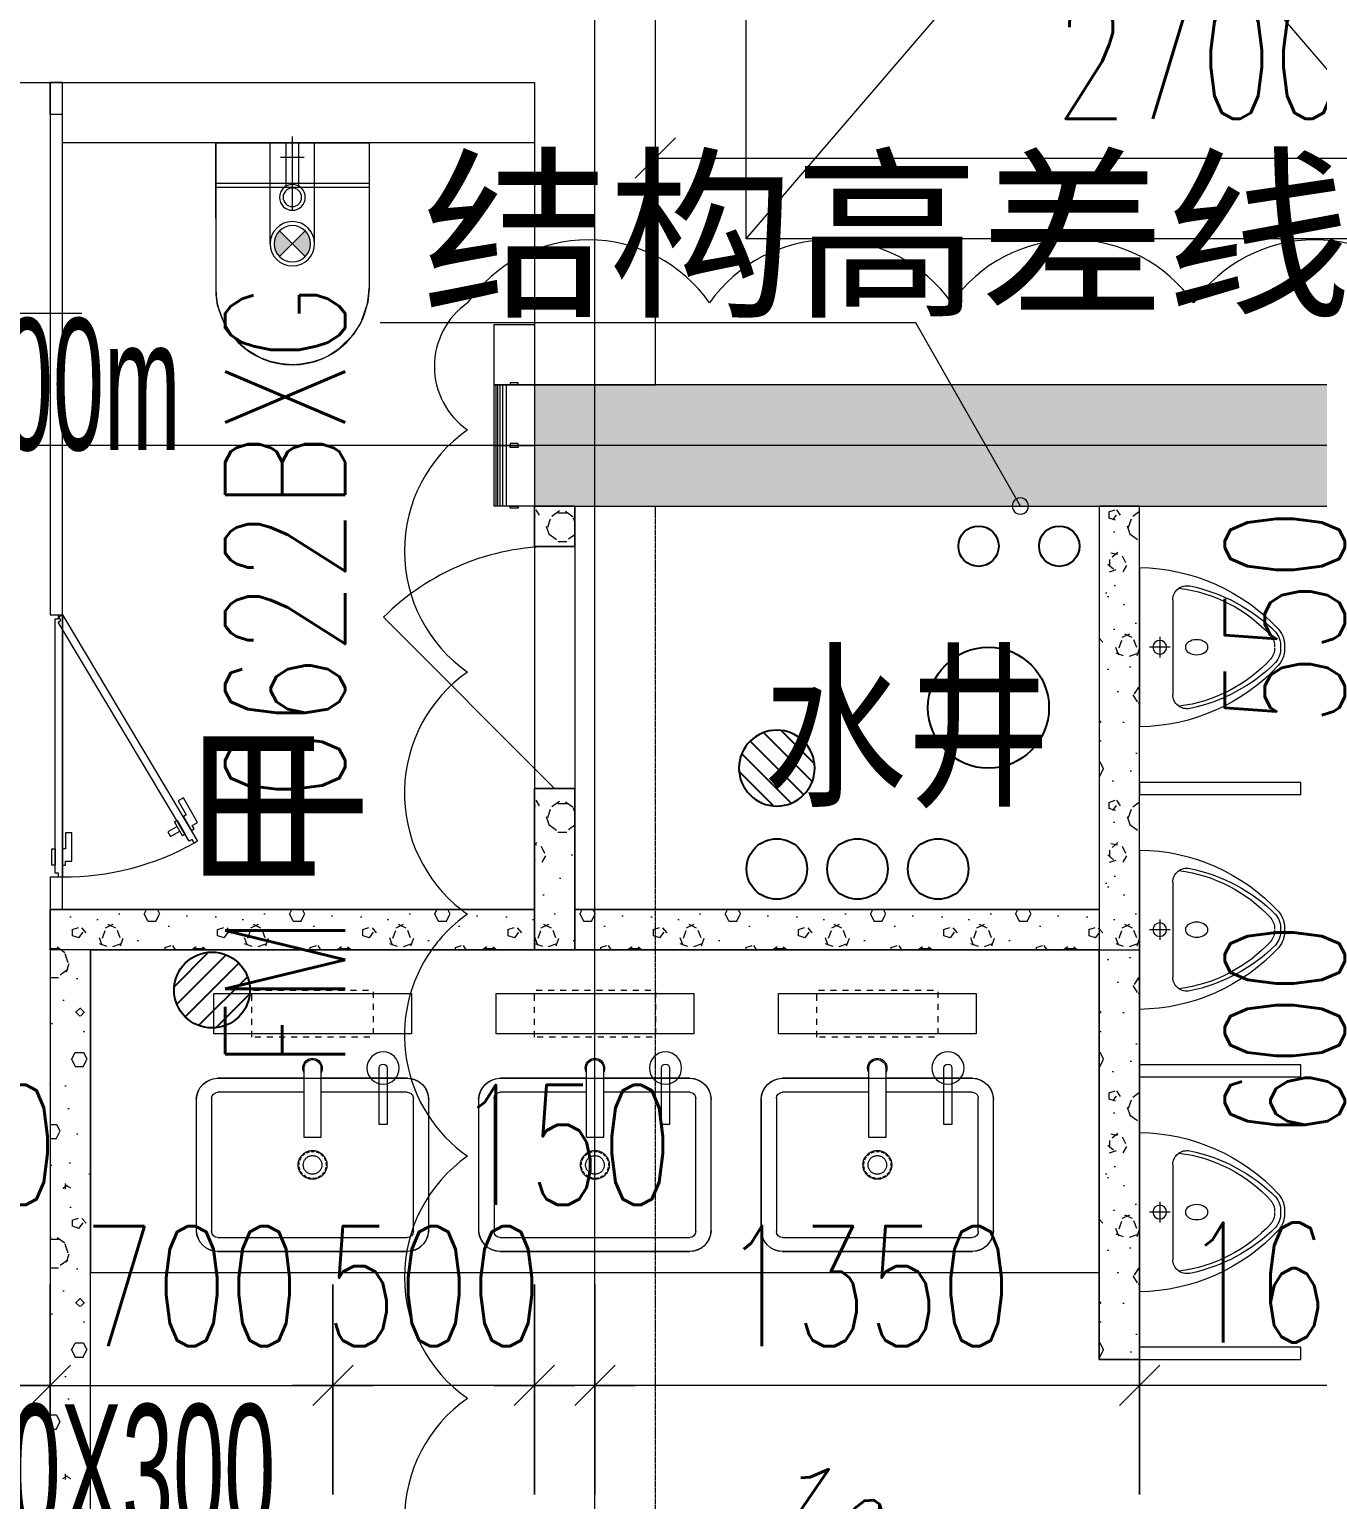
# Model space of a CAD drawing. Header units: millimetres. Extents: x 8533 to 398112, y -117646 to 105276.
# Drawn here: x 175445 to 178638, y 55793 to 59436 of the extents above; entities that cross this region are included whole.
import ezdxf

# ---------------------------------------------------------------- set-up
doc = ezdxf.new("R2010")
doc.units = ezdxf.units.MM
for name, pattern in [('IMPORT-A-D0TE-BF$0$DOTE', [0]), ('IMPORT-A-PMDT-10F$0$DASH _2_', [3.5, 2.5, -1]), ('IMPORT-A-wall-10F$0$WB_HIDDEN _2_', [30, 15, -15])]:
    doc.linetypes.add(name, pattern=pattern)
for name, color, linetype, lineweight in [('A-D0TE-BF$0$A-Axis-GRID', 1, 'IMPORT-A-D0TE-BF$0$DOTE', 13), ('A-PMDT-10F$0$0-预制内隔墙-CABR', 6, 'Continuous', 13), ('A-PMDT-10F$0$0-预制内隔墙_不计入_-CABR', 6, 'Continuous', 13), ('A-PMDT-10F$0$20250529', 6, 'Continuous', 13), ('A-PMDT-10F$0$A-Dims-IDEN', 13, 'Continuous', 13), ('A-PMDT-10F$0$结构高差线', 201, 'Continuous', 13), ('A-wall-10F$0$A Fixture Sanitary', 2, 'Continuous', 13), ('A-wall-10F$0$A-Dims', 140, 'Continuous', 13), ('A-wall-10F$0$A-int-BATH', 152, 'Continuous', 13), ('A-wall-10F$0$A-wall-ARCH', 7, 'Continuous', 13), ('A-wall-10F$0$A-wall-COL', 30, 'Continuous', 13), ('A-wall-10F$0$DIM_SYMB', 3, 'Continuous', 13), ('A-wall-10F$0$DOOR_FIRE', 4, 'Continuous', 13), ('A-wall-10F$0$DOOR_FIRE_TEXT', 7, 'Continuous', 13), ('A-wall-10F$0$EVTR', 2, 'Continuous', 13), ('A-wall-10F$0$PUB_TEXT', 7, 'Continuous', 13), ('H-TJ-10F$0$H-TZ-JZLDBZ', 4, 'Continuous', 13), ('P-XHS-10F$0$PTA-JS给水立管3区', 90, 'Continuous', 25), ('P-XHS-10F$0$PTA-PS压力废水立管', 33, 'Continuous', 25), ('P-XHS-10F$0$PTA-PS排水地漏', 10, 'Continuous', 25), ('P-XHS-10F$0$PTA-PS通气立管', 10, 'Continuous', 25), ('P-XHS-10F$0$PTA-PS重力废水立管', 21, 'Continuous', 25), ('P-XHS-10F$0$PTA-PS重力污水立管', 50, 'Continuous', 25), ('P-XHS-10F$0$VPIPE-中水中', 122, 'Continuous', 25), ('wall-10_12F$0$S-hatch', 253, 'Continuous', 13), ('wall-10_12F$0$S-wall', 31, 'Continuous', 13), ('塔楼-ARC-10F-20250714_dwg', 8, 'Continuous', 13)]:
    doc.layers.add(name, color=color, linetype=linetype, lineweight=lineweight)
doc.styles.add('Arial_2', font='arial.ttf', dxfattribs={"width": 0.5, "height": 326.200771})
doc.styles.add('Arial_5', font='arial.ttf', dxfattribs={"width": 0.8, "height": 326.200771})
doc.styles.add('Simplex', font='simplex_.ttf', dxfattribs={"width": 0.705882, "height": 297.5})
doc.styles.add('Simplex_3', font='simplex_.ttf', dxfattribs={"height": 337.588652})
pattern_1 = [(0, (251848, -422490.47), (180, 360), [0, -360]), (0, (251637.4, -422539.07), (180, 360), [0, -360]), (0, (251754.4, -422542.67), (180, 360), [0, -360]), (0, (251882.2, -422436.47), (180, 360), [0, -360]), (0, (251732.8, -422560.67), (180, 360), [0, -360]), (0, (251918.2, -422209.67), (180, 360), [0, -360]), (0, (251808.4, -422238.47), (180, 360), [0, -360]), (0, (251866, -422283.47), (180, 360), [0, -360]), (0, (251572.6, -422290.67), (180, 360), [0, -360]), (0, (251749, -422306.87), (180, 360), [0, -360]), (0, (251680.6, -422398.67), (180, 360), [0, -360]), (0, (251684.2, -422533.67), (180, 360), [0, -360]), (0, (251819.2, -422548.07), (180, 360), [0, -360]), (0, (251918.2, -422389.67), (180, 360), [0, -360]), (0, (251581.6, -422445.47), (180, 360), [0, -360]), (0, (251612.2, -422384.27), (180, 360), [0, -360]), (0, (251752.6, -422409.47), (180, 360), [0, -360]), (0, (251702.2, -422461.67), (180, 360), [0, -360]), (0, (251673.4, -422342.87), (180, 360), [0, -360]), (0, (251718.4, -422207.87), (180, 360), [0, -360]), (0, (251596, -422521.07), (180, 360), [0, -360]), (0, (251794, -422281.67), (180, 360), [0, -360]), (0, (251626.6, -422276.27), (180, 360), [0, -360]), (0, (251597.8, -422229.47), (180, 360), [0, -360]), (130.601, (251896.1, -422322.386), (-899.99401095, 1080.0045183), [15.805, -6622.267]), (18.435, (251870.386, -422315.53), (899.999712, 360.0008173), [16.263, -2260.577]), (90, (251870.39, -422330.96), (180, 360), [15.429, -704.571]), (161.565, (251885.814, -422336.1), (-899.999712, 360.0008173), [16.263, -2260.577]), (53.13, (251885.814, -422336.1), (180.000643, 359.9996784), [17.143, -1782.857]), (135, (251899.53, -422519.53), (-180.000395, 360.000083), [14.546, -1003.688]), (45, (251878.96, -422519.53), (180.000395, 360.000083), [14.546, -1003.688]), (135, (251889.24, -422529.81), (-180.000395, 360.000083), [14.546, -1003.688]), (45, (251889.24, -422529.81), (180.000395, 360.000083), [14.546, -1003.688]), (116.565, (251726.4, -422277.8), (0.00064, 720.00047), [19.166, -383.326]), (180, (251717.8, -422260.67), (-180, 360), [20.571, -339.429]), (63.435, (251688.67, -422277.8), (-0.00064, 720.00047), [19.166, -383.326]), (116.565, (251697.24, -422294.96), (0.00064, 720.00047), [19.166, -383.326]), (0, (251697.24, -422294.96), (180, 360), [20.571, -339.429]), (63.435, (251717.8, -422294.96), (-0.00064, 720.00047), [19.166, -383.326]), (107.103, (251861.814, -422399.529), (-540.00850919, 1799.9978929), [23.317, -9769.742]), (143.973, (251854.957, -422377.243), (-3420.0161914, 2519.9778829), [23.317, -4873.212]), (180, (251836.1, -422363.53), (-180, 360), [22.286, -337.714]), (36.027, (251794.957, -422377.243), (3420.0161914, 2519.9778829), [23.317, -4873.212]), (71.565, (251788.1, -422397.814), (540.0016279, 1799.9995846), [21.684, -2255.156]), (107.103, (251794.957, -422420.1), (-540.00850919, 1799.9978929), [23.317, -9769.742]), (143.973, (251813.814, -422433.814), (-3420.0161914, 2519.9778829), [23.317, -4873.212]), (0, (251813.8, -422433.8), (180, 360), [22.286, -337.714]), (36.027, (251836.1, -422433.814), (3420.0161914, 2519.9778829), [23.317, -4873.212]), (71.565, (251854.957, -422420.1), (540.0016279, 1799.9995846), [21.684, -2255.156]), (150.255, (251865.243, -422231.53), (-539.9992313, 360.0005247), [13.821, -2888.592]), (90, (251853.24, -422238.39), (180, 360), [13.714, -706.286]), (29.745, (251853.243, -422238.386), (539.9987352, 360.001393), [13.821, -2888.592]), (116.565, (251781.24, -422486.96), (0.00064, 720.00047), [19.166, -383.326]), (168.69, (251772.67, -422469.814), (-1620.000044, 360.0021005), [17.482, -3653.811]), (41.186, (251741.814, -422478.386), (4499.9945308, 3960.00564996), [18.223, -7635.481]), (90, (251741.81, -422495.53), (180, 360), [17.143, -702.857]), (138.814, (251755.528, -422507.529), (-4499.9945308, 3960.00564996), [18.223, -7635.481]), (16.699, (251755.528, -422507.529), (5940.00732194, 1799.97470682), [17.898, -7499.123]), (60.945, (251772.671, -422502.386), (180.0024462, 359.99838221), [17.65, -7395.204]), (109.983, (251630.386, -422336.1), (-899.99566353, 2520.00135072), [20.065, -8407.318]), (155.556, (251623.528, -422317.243), (-2339.99934806, 1080.00204116), [20.714, -8679.079]), (24.444, (251585.814, -422317.243), (2339.99934806, 1080.00204116), [20.714, -8679.079]), (70.017, (251578.957, -422336.1), (899.99566353, 2520.00135072), [20.065, -8407.318]), (109.983, (251585.814, -422354.957), (-899.99566353, 2520.00135072), [20.065, -8407.318]), (160.017, (251604.67, -422361.814), (-900.0010179, 359.9985858), [20.065, -4193.626]), (19.983, (251604.67, -422361.814), (900.0010179, 359.9985858), [20.065, -4193.627]), (70.017, (251623.528, -422354.957), (899.99566353, 2520.00135072), [20.065, -8407.318]), (122.005, (251764.1, -422368.672), (-179.9974222, 360.0010759), [16.173, -3380.06]), (18.435, (251740.1, -422360.1), (899.999712, 360.0008173), [16.263, -2260.577]), (90, (251740.1, -422375.53), (180, 360), [15.429, -704.571]), (161.565, (251755.53, -422380.67), (-899.999712, 360.0008173), [16.263, -2260.577]), (54.462, (251755.528, -422380.672), (1260.0095602, 1799.99285837), [14.747, -6178.927]), (116.565, (251659.53, -422456.1), (0.00064, 720.00047), [19.166, -383.326]), (180, (251650.96, -422438.96), (-180, 360), [18.857, -341.143]), (59.036, (251621.814, -422456.1), (180.00147126, 359.9996326), [19.992, -4178.293]), (120.964, (251632.1, -422473.243), (-180.00147126, 359.9996326), [19.992, -4178.293]), (0, (251632.1, -422473.24), (180, 360), [18.857, -341.143]), (63.435, (251650.96, -422473.24), (-0.00064, 720.00047), [19.166, -383.326])]

# ---------------------------------------------------------------- blocks, each defined once
blk = doc.blocks.new('塔楼-ARC-10F-20250714_dwg_A-D0TE-BF-2024562-10F_ARC_46_000_')
at = {"layer": 'A-D0TE-BF$0$A-Axis-GRID', "linetype": 'Continuous'}
for p, q in [((20550, -5600), (20550, 200)), ((20550, -5900), (20550, -5600)), ((20400, -5750), (16600, -5750)), ((23550, -5750), (20400, -5750)), ((20550, -6900), (20550, -5900)), ((20550, -7000), (20550, -6900)), ((20550, -9300), (20550, -7000))]:
    blk.add_line(p, q, dxfattribs=at)
blk = doc.blocks.new('塔楼-ARC-10F-20250714_dwg_H-TJ-10F-2024599-10F_ARC_46_000_')
at = {"layer": 'H-TJ-10F$0$H-TZ-JZLDBZ'}
blk.add_line((17816.3, -5421.8), (19277.9, -5421.8), dxfattribs=at)
at = {"layer": 'H-TJ-10F$0$H-TZ-JZLDBZ', "attachment_point": 1, "line_spacing_factor": 0.941778, "style": 'Arial_2'}
for s, insert, char_height, width in [('洞底：H+3.200m', (17798, -5435), 326.201, 2145.003), ('洞：500X300', (18400.6, -8126.4), 326.2, 1685.36)]:
    blk.add_mtext(s, dxfattribs=dict(at, insert=insert, char_height=char_height, width=width))
blk = doc.blocks.new('塔楼-ARC-10F-20250714_dwg_H-TJ-10F-V80-10F_ARC_46_000_')
at = {"layer": 'H-TJ-10F$0$H-TZ-JZLDBZ'}
blk.add_line((17816.3, -5421.8), (19277.9, -5421.8), dxfattribs=at)
at = {"layer": 'H-TJ-10F$0$H-TZ-JZLDBZ', "attachment_point": 1, "line_spacing_factor": 0.941778, "style": 'Arial_2'}
for s, insert, char_height, width in [('洞底：H+3.200m', (17798, -5435), 326.201, 2145.003), ('洞：500X300', (18400.6, -8126.4), 326.2, 1685.36)]:
    blk.add_mtext(s, dxfattribs=dict(at, insert=insert, char_height=char_height, width=width))
blk = doc.blocks.new('塔楼-ARC-10F-20250714_dwg_wall-10_12F-2024600-10F_ARC_46_000_')
at = {"layer": 'wall-10_12F$0$S-hatch'}
blk.add_hatch(color=256, dxfattribs=at).paths.add_polyline_path([(23400, -5900), (23700, -5900), (23700, 200), (23400, 200), (23400, -5600), (20400, -5600), (20400, -5900), (23384.5, -5900)], flags=0)
at = {"layer": 'wall-10_12F$0$S-wall'}
for p, q in [((20400, -5900), (20500, -5900)), ((20500, -5900), (21800, -5900)), ((21800, -5900), (21900, -5900)), ((21900, -5900), (23400, -5900))]:
    blk.add_line(p, q, dxfattribs=at)
at = {"layer": 'wall-10_12F$0$S-wall', "flags": 128}
blk.add_lwpolyline([(23400, -5600), (20400, -5600), (20400, -5900)], dxfattribs=at)
blk = doc.blocks.new('塔楼-ARC-10F-20250714_dwg_P-XHS-10F$0$$TwtSys$00000141-2024618-10F_ARC_46_000_')
at = {"layer": 'P-XHS-10F$0$PTA-PS排水地漏', "flags": 128}
for points in [[(-10.1, 91.8), (-94.2, 7.7)], [(35.1, 87.2), (-87.2, -35.1)], [(66.5, 66.5), (-66.5, -66.5)], [(87.6, 32.9), (-32.4, -87.1)], [(92.3, -11.4), (11.4, -92.3)]]:
    blk.add_lwpolyline(points, close=True, dxfattribs=at)
at = {"layer": 'P-XHS-10F$0$PTA-PS排水地漏'}
blk.add_circle((0, 0), 94, dxfattribs=at)
blk.add_circle((0, 0), 94, dxfattribs=at)
blk = doc.blocks.new('塔楼-ARC-10F-20250714_dwg_P-XHS-10F$0$$TwtSys$00000141-2024619-10F_ARC_46_000_')
at = {"layer": 'P-XHS-10F$0$PTA-PS排水地漏', "flags": 128}
for points in [[(-10.1, 91.8), (-94.2, 7.7)], [(35.1, 87.2), (-87.2, -35.1)], [(66.5, 66.5), (-66.5, -66.5)], [(87.6, 32.9), (-32.4, -87.1)], [(92.3, -11.4), (11.4, -92.3)]]:
    blk.add_lwpolyline(points, close=True, dxfattribs=at)
at = {"layer": 'P-XHS-10F$0$PTA-PS排水地漏'}
blk.add_circle((0, 0), 94, dxfattribs=at)
blk.add_circle((0, 0), 94, dxfattribs=at)
blk = doc.blocks.new('塔楼-ARC-10F-20250714_dwg_P-XHS-10F-2024623-10F_ARC_46_000_')
at = {"layer": 'P-XHS-10F$0$PTA-JS给水立管3区'}
blk.add_circle((21700.9, -5999.6), 50, dxfattribs=at)
at = {"layer": 'P-XHS-10F$0$PTA-PS压力废水立管'}
blk.add_circle((21525.5, -6400), 150, dxfattribs=at)
at = {"layer": 'P-XHS-10F$0$PTA-PS通气立管'}
blk.add_circle((21200.9, -6799.6), 75, dxfattribs=at)
at = {"layer": 'P-XHS-10F$0$PTA-PS重力废水立管'}
blk.add_circle((21000.9, -6799.6), 75, dxfattribs=at)
at = {"layer": 'P-XHS-10F$0$PTA-PS重力污水立管'}
blk.add_circle((21400.9, -6799.6), 75, dxfattribs=at)
at = {"layer": 'P-XHS-10F$0$VPIPE-中水中'}
blk.add_circle((21500.9, -5999.6), 50, dxfattribs=at)
at = {"extrusion": (0, 0, -1), "zscale": -1, "rotation": 180}
blk.add_blockref('塔楼-ARC-10F-20250714_dwg_P-XHS-10F$0$$TwtSys$00000141-2024619-10F_ARC_46_000_', (-21000.9, -6549.6), dxfattribs=at)
blk.add_blockref('塔楼-ARC-10F-20250714_dwg_P-XHS-10F$0$$TwtSys$00000141-2024618-10F_ARC_46_000_', (19600.9, -7099.6))
blk = doc.blocks.new('塔楼-ARC-10F-20250714_dwg_A-wall-10F$0$A$C17825FF6-2024775-10F_ARC_46_000_')
at = {"layer": 'A-wall-10F$0$A-int-BATH'}
for p, q in [((197.5, 75.5), (197.5, 24.5)), ((223, 50), (172, 50)), ((395, 0), (0, 0))]:
    blk.add_line(p, q, dxfattribs=at)
at = {"layer": 'A-wall-10F$0$A-int-BATH', "flags": 128}
blk.add_lwpolyline([(315, 82.4), (197.5, 82.4), (80, 82.4)], dxfattribs=at)
at = {"layer": 'A-wall-10F$0$A-int-BATH'}
blk.add_circle((197.5, 50), 17, dxfattribs=at)
for centre, radius, start, end in [((479, -6.2), 479, 132.7837, 179.2616), ((461.3, 38.9), 424.4, 135.1639, 168.3672), ((194.4, 294), 65.6, 87.3143, 128.4639), ((194.4, 294), 55.6, 87.3143, 128.4639), ((194.4, 294), 40.6, 87.3143, 128.4639), ((200.6, 294), 65.6, 51.5361, 92.6857), ((200.6, 294), 55.6, 51.5361, 92.6857), ((200.6, 294), 40.6, 51.5361, 92.6857), ((-66.3, 38.9), 424.4, 11.6328, 44.8361), ((-84, -6.2), 479, 0.738, 47.2163), ((418.9, 52.1), 370.5, 132.3707, 172.9587), ((-23.9, 52.1), 370.5, 7.0413, 47.6293), ((80, 117.4), 35, 168.3672, 270), ((315, 117.4), 35, 270, 11.6328)]:
    blk.add_arc(centre, radius, start, end, dxfattribs=at)
blk.add_ellipse((197.5, 141.5), major_axis=(0, 28), ratio=0.66455, dxfattribs=at)
blk = doc.blocks.new('塔楼-ARC-10F-20250714_dwg_A-wall-10F$0$A$C17825FF6-V90-10F_ARC_46_000_')
at = {"layer": 'A-wall-10F$0$A-int-BATH'}
for p, q in [((197.5, 75.5), (197.5, 24.5)), ((223, 50), (172, 50)), ((147.5, 0), (0, 0)), ((395, 0), (147.5, 0))]:
    blk.add_line(p, q, dxfattribs=at)
at = {"layer": 'A-wall-10F$0$A-int-BATH', "flags": 128}
blk.add_lwpolyline([(315, 82.4), (197.5, 82.4), (80, 82.4)], dxfattribs=at)
at = {"layer": 'A-wall-10F$0$A-int-BATH'}
blk.add_circle((197.5, 50), 17, dxfattribs=at)
for centre, radius, start, end in [((479, -6.2), 479, 132.7837, 179.2616), ((461.3, 38.9), 424.4, 135.1639, 168.3672), ((194.4, 294), 65.6, 87.3143, 128.4639), ((194.4, 294), 55.6, 87.3143, 128.4639), ((194.4, 294), 40.6, 87.3143, 128.4639), ((200.6, 294), 65.6, 51.5361, 92.6857), ((200.6, 294), 55.6, 51.5361, 92.6857), ((200.6, 294), 40.6, 51.5361, 92.6857), ((-66.3, 38.9), 424.4, 11.6328, 44.8361), ((-84, -6.2), 479, 0.738, 47.2163), ((418.9, 52.1), 370.5, 132.3707, 172.9587), ((-23.9, 52.1), 370.5, 7.0413, 47.6293), ((80, 117.4), 35, 168.3672, 270), ((315, 117.4), 35, 270, 11.6328)]:
    blk.add_arc(centre, radius, start, end, dxfattribs=at)
blk.add_ellipse((197.5, 141.5), major_axis=(0, 28), ratio=0.66455, dxfattribs=at)
blk = doc.blocks.new('塔楼-ARC-10F-20250714_dwg_A-wall-10F$0$soap-2024766-10F_ARC_46_000_')
at = {"layer": 'A-wall-10F$0$A Fixture Sanitary', "color": 8, "flags": 128}
blk.add_lwpolyline([(-9.4, 3.4), (-57.3, -128.1), (-38.5, -135), (9.4, -3.4)], dxfattribs=at)
at = {"layer": 'A-wall-10F$0$A Fixture Sanitary', "color": 8}
blk.add_circle((0, 0), 40, dxfattribs=at)
blk.add_arc((0, 0), 10, 340, 160, dxfattribs=at)
blk = doc.blocks.new('塔楼-ARC-10F-20250714_dwg_A-wall-10F$0$A$C35C042D5-2024767-10F_ARC_46_000_')
at = {"layer": 'A-wall-10F$0$A-int-BATH', "color": 8, "linetype": 'IMPORT-A-wall-10F$0$WB_HIDDEN _2_', "flags": 128}
blk.add_lwpolyline([(95, 116), (95, 0), (395, 0), (395, 116)], close=True, dxfattribs=at)
at = {"layer": 'A-wall-10F$0$A-int-BATH', "flags": 128}
blk.add_lwpolyline([(490, 108), (0, 108), (0, 8), (490, 8)], close=True, dxfattribs=at)
blk = doc.blocks.new('塔楼-ARC-10F-20250714_dwg_A-wall-10F$0$洗手台2-2024776-10F_ARC_46_000_')
at = {"layer": 'A-wall-10F$0$A-int-BATH'}
for p, q in [((33148.5, 54559.3), (33148.5, 54889.3)), ((33163.5, 54904.3), (33633.5, 54904.3)), ((33648.5, 54889.3), (33648.5, 54559.3)), ((33367.2, 54741.1), (33366.9, 54741.1)), ((33429.9, 54741.1), (33429.6, 54741.1)), ((33377.5, 54544.3), (33163.5, 54544.3)), ((33633.5, 54544.3), (33419.5, 54544.3))]:
    blk.add_line(p, q, dxfattribs=at)
at = {"layer": 'A-wall-10F$0$A-int-BATH', "flags": 128}
for points in [[(33634.2, 54939.3), (33162.9, 54939.3), (33634.2, 54939.3), (33633.9, 54939.3)], [(33110.6, 54886.9), (33110.6, 54561.8), (33110.3, 54561.8), (33110.3, 54886.9)], [(33685.6, 54893.6), (33685.8, 54892.2), (33686.4, 54887.7), (33686.5, 54885.7), (33686.5, 54561.8), (33686.3, 54560), (33686.1, 54558.4)], [(33686.5, 54886.9), (33686.5, 54561.8), (33686.2, 54561.8)], [(33367.3, 54736.4), (33366.9, 54735.1), (33366.2, 54733), (33365.6, 54730.9), (33365.4, 54728.6), (33365.4, 54728.4)], [(33373.8, 54746.8), (33373.4, 54746.4), (33372, 54744.7), (33370.7, 54742.9), (33369.6, 54741.1), (33369, 54740.2)], [(33383.7, 54754.3), (33381.9, 54753.3), (33380, 54752.2), (33378.2, 54750.9), (33376.8, 54749.8)], [(33395.5, 54757.7), (33394.3, 54757.6), (33392, 54757.1), (33389.9, 54756.7), (33387.8, 54756), (33387.5, 54755.9)], [(33407.8, 54756.6), (33407.2, 54756.7), (33405.1, 54757.1), (33403, 54757.6), (33400.7, 54757.8), (33399.6, 54757.8)], [(33418.8, 54751.1), (33417.2, 54752.2), (33415.3, 54753.3), (33413.4, 54754.5), (33411.6, 54755.2)], [(33427.1, 54741.9), (33426.4, 54742.9), (33425.1, 54744.7), (33423.7, 54746.4), (33422.3, 54748), (33421.9, 54748.4)], [(33431.5, 54730.5), (33431.5, 54730.9), (33430.9, 54733), (33430.3, 54735.1), (33429.5, 54737.1), (33428.9, 54738.4)], [(33365.1, 54724.3), (33365.1, 54722.2), (33365.4, 54719.9), (33365.6, 54717.8), (33366.1, 54716.1)], [(33367.3, 54712.1), (33367.6, 54711.4), (33368.5, 54709.5), (33369.6, 54707.5), (33370.7, 54705.6), (33371.3, 54704.9)], [(33373.8, 54701.7), (33374.9, 54700.6), (33376.5, 54699), (33378.2, 54697.6), (33380, 54696.3)], [(33383.7, 54694.2), (33385.8, 54693.2), (33387.8, 54692.5), (33389.9, 54691.8), (33391.4, 54691.5)], [(33407.8, 54692), (33409.3, 54692.5), (33411.5, 54693.2), (33413.4, 54694.2), (33415.3, 54695.2)], [(33418.8, 54697.5), (33418.9, 54697.6), (33420.6, 54699), (33422.3, 54700.6), (33423.7, 54702.1), (33424.7, 54703.2)], [(33427.1, 54706.6), (33427.5, 54707.5), (33428.7, 54709.5), (33429.5, 54711.4), (33430.3, 54713.5), (33430.5, 54714.1)], [(33431.5, 54718.1), (33431.8, 54719.9), (33432, 54722.2), (33432, 54724.3), (33432, 54726.4)], [(33419.5, 54484.3), (33419.5, 54656.3), (33377.5, 54656.3), (33377.5, 54484.3)], [(33395.5, 54690.8), (33396.4, 54690.8), (33398.6, 54690.7), (33400.7, 54690.8), (33403, 54691), (33403.7, 54691.1)], [(33377.5, 54509.3), (33162.9, 54509.3), (33634.2, 54509.3)], [(33633.9, 54509.3), (33634.2, 54509.3), (33419.5, 54509.3)]]:
    blk.add_lwpolyline(points, dxfattribs=at)
for points in [[(33363, 54724.3), (33363.1, 54722), (33363.2, 54719.8), (33363.7, 54717.6), (33364.1, 54715.4), (33364.7, 54713.3), (33365.5, 54711.1), (33366.3, 54709), (33367.3, 54707.1), (33368.5, 54705.2), (33369.7, 54703.4), (33371.1, 54701.6), (33372.6, 54699.9), (33374.2, 54698.3), (33375.9, 54696.8), (33377.6, 54695.5), (33379.5, 54694.2), (33381.4, 54693.1), (33383.4, 54692), (33385.5, 54691.1), (33387.6, 54690.4), (33389.7, 54689.7), (33391.9, 54689.3), (33394.1, 54688.9), (33396.4, 54688.7), (33398.6, 54688.6), (33400.7, 54688.7), (33403, 54688.9), (33405.3, 54689.3), (33407.4, 54689.7), (33409.6, 54690.4), (33411.7, 54691.1), (33413.7, 54692), (33415.7, 54693.1), (33417.7, 54694.2), (33419.5, 54695.5), (33421.3, 54696.8), (33422.9, 54698.3), (33424.6, 54699.9), (33426, 54701.6), (33427.4, 54703.4), (33428.7, 54705.2), (33429.8, 54707.1), (33430.8, 54709), (33431.6, 54711.1), (33432.5, 54713.3), (33433, 54715.4), (33433.6, 54717.6), (33433.9, 54719.8), (33434.2, 54722), (33434.2, 54724.3), (33434.2, 54726.5), (33433.9, 54728.8), (33433.6, 54730.9), (33433, 54733.2), (33432.5, 54735.3), (33431.6, 54737.4), (33430.8, 54739.5), (33429.8, 54741.5), (33428.7, 54743.5), (33427.4, 54745.3), (33426, 54747), (33424.6, 54748.7), (33422.9, 54750.2), (33421.3, 54751.8), (33419.5, 54753.2), (33417.7, 54754.5), (33415.7, 54755.6), (33413.7, 54756.6), (33411.7, 54757.4), (33409.6, 54758.3), (33407.4, 54758.8), (33405.3, 54759.3), (33403, 54759.7), (33400.7, 54759.8), (33398.6, 54760), (33396.4, 54759.8), (33394.1, 54759.7), (33391.9, 54759.3), (33389.7, 54758.8), (33387.6, 54758.3), (33385.5, 54757.4), (33383.4, 54756.6), (33381.4, 54755.6), (33379.5, 54754.5), (33377.6, 54753.2), (33375.9, 54751.8), (33374.2, 54750.2), (33372.6, 54748.7), (33371.1, 54747), (33369.7, 54745.3), (33368.5, 54743.5), (33367.3, 54741.5), (33366.3, 54739.5), (33365.5, 54737.4), (33364.7, 54735.3), (33364.1, 54733.2), (33363.7, 54730.9), (33363.2, 54728.8), (33363.1, 54726.5)], [(33375.5, 54724.3), (33375.6, 54722.4), (33375.8, 54720.7), (33376.2, 54718.9), (33376.6, 54717.2), (33377.3, 54715.5), (33378, 54713.8), (33378.9, 54712.3), (33379.9, 54710.7), (33381, 54709.3), (33382.3, 54707.9), (33383.5, 54706.8), (33385.1, 54705.6), (33386.5, 54704.7), (33388.1, 54703.7), (33389.7, 54703), (33391.4, 54702.4), (33393.1, 54701.8), (33395, 54701.6), (33396.8, 54701.3), (33398.6, 54701.3), (33400.3, 54701.3), (33402.2, 54701.6), (33404, 54701.8), (33405.7, 54702.4), (33407.4, 54703), (33409.1, 54703.7), (33410.6, 54704.7), (33412.2, 54705.6), (33413.6, 54706.8), (33414.8, 54707.9), (33416.1, 54709.3), (33417.2, 54710.7), (33418.2, 54712.3), (33419.1, 54713.8), (33419.9, 54715.5), (33420.5, 54717.2), (33420.9, 54718.9), (33421.3, 54720.7), (33421.5, 54722.4), (33421.6, 54724.3), (33421.5, 54726.1), (33421.3, 54727.9), (33420.9, 54729.6), (33420.5, 54731.5), (33419.9, 54733.2), (33419.1, 54734.7), (33418.2, 54736.4), (33417.2, 54737.8), (33416.1, 54739.2), (33414.8, 54740.6), (33413.6, 54741.9), (33412.2, 54742.9), (33410.6, 54744), (33409.1, 54744.9), (33407.4, 54745.6), (33405.7, 54746.3), (33404, 54746.7), (33402.2, 54747.1), (33400.3, 54747.3), (33398.6, 54747.4), (33396.8, 54747.3), (33395, 54747.1), (33393.1, 54746.7), (33391.4, 54746.3), (33389.7, 54745.6), (33388.1, 54744.9), (33386.5, 54744), (33385.1, 54742.9), (33383.5, 54741.9), (33382.3, 54740.6), (33381, 54739.2), (33379.9, 54737.8), (33378.9, 54736.4), (33378, 54734.7), (33377.3, 54733.2), (33376.6, 54731.5), (33376.2, 54729.6), (33375.8, 54727.9), (33375.6, 54726.1)]]:
    blk.add_lwpolyline(points, close=True, dxfattribs=at)
at = {"layer": 'A-wall-10F$0$A-int-BATH'}
for centre, radius, start, end in [((33164.7, 54885.2), 54.1, 91.9054, 178.1336), ((33632.7, 54885.9), 53.4, 8.3125, 88.4134), ((33163.5, 54889.3), 15, 90, 180), ((33633.5, 54889.3), 15, 0, 90), ((33165, 54563.9), 54.7, 182.3023, 267.8088), ((33163.5, 54559.3), 15, 180, 270), ((33633.5, 54559.3), 15, 270, 0), ((33632.6, 54562.9), 53.7, 271.7328, 355.1941), ((33398.5, 54484.3), 24, 151.045, 28.955), ((33398.5, 54484.3), 21, 180, 270), ((33398.5, 54484.3), 21, 270, 0)]:
    blk.add_arc(centre, radius, start, end, dxfattribs=at)
for points in [[(33162.9, 54939.3), (33132.4, 54936.3), (33113.6, 54917.5), (33110.6, 54886.9)], [(33686.5, 54886.9), (33683.5, 54917.5), (33664.8, 54936.3), (33634.2, 54939.3)], [(33110.6, 54561.8), (33113.6, 54531.1), (33132.3, 54512.3), (33162.9, 54509.3)], [(33634.2, 54509.3), (33664.8, 54512.3), (33683.6, 54531.1), (33686.5, 54561.8)]]:
    blk.add_open_spline(points, degree=3, dxfattribs=at)
at = {"rotation": 200.0000000067805}
blk.add_blockref('塔楼-ARC-10F-20250714_dwg_A-wall-10F$0$soap-2024766-10F_ARC_46_000_', (33573.5, 54484.3), dxfattribs=at)
blk.add_blockref('塔楼-ARC-10F-20250714_dwg_A-wall-10F$0$A$C35C042D5-2024767-10F_ARC_46_000_', (33153.5, 54291.3))
blk = doc.blocks.new('塔楼-ARC-10F-20250714_dwg_A-wall-10F$0$A$C1C81611C-2024777-10F_ARC_46_000_')
at = {"layer": 'A-wall-10F$0$A-int-BATH'}
for p, q in [((0, 380), (360, 380)), ((100, 0), (100, 380)), ((110, 0), (110, 380))]:
    blk.add_line(p, q, dxfattribs=at)
at = {"layer": 'A-wall-10F$0$A-int-BATH', "flags": 128}
blk.add_lwpolyline([(0, 0), (0, 380), (360, 380), (394.6, 376.8), (444.9, 360), (476.1, 340.4), (511.6, 304.6), (528.2, 278.4), (536.9, 259.4), (543.8, 238.2), (548.8, 211.4), (550, 190), (548, 162.8), (541.8, 134.7), (531.6, 108.5), (513.1, 77.5), (480.4, 43), (444.5, 19.8), (402.3, 4.8), (376.7, 0.7)], close=True, dxfattribs=at)
blk.add_lwpolyline([(0, 0), (0, 380), (0, 0), (360, 0)], dxfattribs=at)
at = {"layer": 'A-wall-10F$0$A-int-BATH'}
blk.add_arc((360, 190), 190, 270, 90, dxfattribs=at)
blk = doc.blocks.new('塔楼-ARC-10F-20250714_dwg_A-wall-10F$0$FJHFJGHKBNMB-2024778-10F_ARC_46_000_')
at = {"layer": 'A-wall-10F$0$A-int-BATH'}
blk.add_line((493905.7, 746853.2), (493905.7, 747490.9), dxfattribs=at)
at = {"layer": 'A-wall-10F$0$A-int-BATH', "flags": 128}
for points in [[(493887.7, 747480.9), (493887.7, 746850.9), (493895.7, 746850.9), (493895.7, 746840.9), (493905.7, 746840.9), (493905.7, 747490.9), (493895.7, 747490.9), (493895.7, 747480.9), (493887.7, 747480.9), (493887.7, 746863.2)], [(493905.7, 747460.9), (493913.7, 747460.9), (493913.7, 747450.9), (493928.7, 747450.9), (493928.7, 747380.9), (493913.7, 747380.9), (493913.7, 747420.9), (493905.7, 747420.9), (493905.7, 747460.9)]]:
    blk.add_lwpolyline(points, dxfattribs=at)
for points in [[(493879.7, 747460.9), (493879.7, 747420.9), (493887.7, 747420.9), (493887.7, 747460.9)], [(494220.1, 747401.5), (493895.1, 746858.6), (493902, 746854.6), (493897, 746845.9), (493905.7, 746840.9), (494240.7, 747401.2), (494232, 747406.2), (494227, 747397.5)], [(494166.7, 747378.5), (494173.3, 747390), (494196.5, 747376.6), (494189.9, 747365.1)], [(494203.2, 747388.2), (494183.2, 747353.5), (494190.1, 747349.5), (494210.1, 747384.2)], [(494225.7, 747375.2), (494232.6, 747371.2), (494227.6, 747362.5), (494240.6, 747355), (494205.6, 747294.4), (494192.6, 747301.9), (494212.6, 747336.5), (494205.7, 747340.5)]]:
    blk.add_lwpolyline(points, close=True, dxfattribs=at)
at = {"layer": 'A-wall-10F$0$A-int-BATH'}
blk.add_arc((493911, 746840.7), 650.3, 60.4144, 90.4653, dxfattribs=at)
blk = doc.blocks.new('塔楼-ARC-10F-20250714_dwg_A-wall-10F$0$PAPER-ROLL-V93-10F_ARC_46_000_')
at = {"layer": 'A-wall-10F$0$A-int-BATH'}
for p, q in [((0, 75), (0, -75)), ((70, 75), (70, -75)), ((79.3, 75), (79.3, -75)), ((85.9, 75), (85.9, -75)), ((91.8, 75), (91.8, -75)), ((96, 75), (96, -75))]:
    blk.add_line(p, q, dxfattribs=at)
at = {"layer": 'A-wall-10F$0$A-int-BATH', "flags": 128}
blk.add_lwpolyline([(0, -75), (100, -75), (100, 75), (0, 75)], dxfattribs=at)
for points in [[(40, 80), (60, 80), (60, 75), (40, 75)], [(40, -80), (60, -80), (60, -75), (40, -75)]]:
    blk.add_lwpolyline(points, close=True, dxfattribs=at)
blk = doc.blocks.new('塔楼-ARC-10F-20250714_dwg_A-wall-10F$0$PAPER-ROLL-2024771-10F_ARC_46_000_')
at = {"layer": 'A-wall-10F$0$A-int-BATH'}
for p, q in [((70, 75), (70, -75)), ((79.3, 75), (79.3, -75)), ((85.9, 75), (85.9, -75)), ((91.8, 75), (91.8, -75)), ((96, 75), (96, -75))]:
    blk.add_line(p, q, dxfattribs=at)
at = {"layer": 'A-wall-10F$0$A-int-BATH', "flags": 128}
for points in [[(0, 75), (0, -75), (100, -75), (100, 75)], [(40, 80), (60, 80), (60, 75), (40, 75)], [(40, -80), (60, -80), (60, -75), (40, -75)]]:
    blk.add_lwpolyline(points, close=True, dxfattribs=at)
blk = doc.blocks.new('塔楼-ARC-10F-20250714_dwg_A-wall-10F$0$给水点位_冷_-2024772-10F_ARC_46_000_')
at = {"layer": 'A-wall-10F$0$A-int-BATH', "color": 8}
for p, q in [((0, -167), (0, 16.2)), ((29.5, -35), (-29.5, -35))]:
    blk.add_line(p, q, dxfattribs=at)
at = {"layer": 'A-wall-10F$0$A-int-BATH', "color": 4, "flags": 128}
blk.add_lwpolyline([(-16, -107.3), (-16, 0), (16, 0), (16, -107.3)], dxfattribs=at)
at = {"layer": 'A-wall-10F$0$A-int-BATH', "color": 4}
blk.add_circle((0, -135), 32, dxfattribs=at)
at = {"layer": 'A-wall-10F$0$A-int-BATH', "color": 8}
blk.add_circle((0, -135), 23, dxfattribs=at)
blk = doc.blocks.new('塔楼-ARC-10F-20250714_dwg_A-wall-10F$0$A$C056a25a3-2024779-10F_ARC_46_000_')
at = {"layer": 'A-wall-10F$0$A-int-BATH'}
h = blk.add_hatch(color=256, dxfattribs=at)
h.paths.add_polyline_path([(0, -250), (31.8, -218.2), (39, -227.5), (43.5, -238.4), (45, -250), (43.5, -261.6), (39, -272.5), (31.8, -281.8), (11.6, -261.6)], flags=0)
h.paths.add_polyline_path([(-31.8, -281.8), (-39, -272.5), (-43.5, -261.6), (-45, -250), (-43.5, -238.4), (-39, -227.5), (-31.8, -218.2), (0, -250), (-22.5, -272.5)], flags=0)
for p, q in [((-55, -250), (-55, 0)), ((55, -250), (55, 0)), ((-31.8, -218.2), (31.8, -281.8)), ((31.8, -218.2), (-31.8, -281.8))]:
    blk.add_line(p, q, dxfattribs=at)
for radius in [55, 45]:
    blk.add_circle((0, -250), radius, dxfattribs=at)
blk.add_blockref('塔楼-ARC-10F-20250714_dwg_A-wall-10F$0$给水点位_冷_-2024772-10F_ARC_46_000_', (0, 0))
blk = doc.blocks.new('塔楼-ARC-10F-20250714_dwg_A-wall-10F$0$A$C17825FF6-V94-10F_ARC_46_000_')
at = {"layer": 'A-wall-10F$0$A-int-BATH'}
for p, q in [((197.5, 75.5), (197.5, 24.5)), ((223, 50), (172, 50)), ((395, 0), (0, 0))]:
    blk.add_line(p, q, dxfattribs=at)
at = {"layer": 'A-wall-10F$0$A-int-BATH', "flags": 128}
blk.add_lwpolyline([(315, 82.4), (197.5, 82.4), (80, 82.4)], dxfattribs=at)
at = {"layer": 'A-wall-10F$0$A-int-BATH'}
blk.add_circle((197.5, 50), 17, dxfattribs=at)
for centre, radius, start, end in [((479, -6.2), 479, 132.7837, 179.2616), ((461.3, 38.9), 424.4, 135.1639, 168.3672), ((194.4, 294), 65.6, 87.3143, 128.4639), ((194.4, 294), 55.6, 87.3143, 128.4639), ((194.4, 294), 40.6, 87.3143, 128.4639), ((200.6, 294), 65.6, 51.5361, 92.6857), ((200.6, 294), 55.6, 51.5361, 92.6857), ((200.6, 294), 40.6, 51.5361, 92.6857), ((-66.3, 38.9), 424.4, 11.6328, 44.8361), ((-84, -6.2), 479, 0.738, 47.2163), ((418.9, 52.1), 370.5, 132.3707, 172.9587), ((-23.9, 52.1), 370.5, 7.0413, 47.6293), ((80, 117.4), 35, 168.3672, 270), ((315, 117.4), 35, 270, 11.6328)]:
    blk.add_arc(centre, radius, start, end, dxfattribs=at)
blk.add_ellipse((197.5, 141.5), major_axis=(0, 28), ratio=0.66455, dxfattribs=at)
blk = doc.blocks.new('塔楼-ARC-10F-20250714_dwg_A-wall-10F$0$$DorLib2D$00000114-2024793-10F_ARC_46_000_')
at = {"layer": 'A-wall-10F$0$DOOR_FIRE'}
blk.add_line((20450, -6600), (20025.7, -6175.7), dxfattribs=at)
blk.add_arc((20450, -6600), 600, 90, 135, dxfattribs=at)
blk = doc.blocks.new('塔楼-ARC-10F-20250714_dwg_A-wall-10F$0$_ArchTick-2024809-10F_ARC_46_000_')
at = {"layer": 'A-wall-10F$0$A-Dims'}
blk.add_line((-0.5, -0.5), (0.5, 0.5), dxfattribs=at)
blk = doc.blocks.new('塔楼-ARC-10F-20250714_dwg_A-wall-10F$0$_ArchTick-V102-10F_ARC_46_000_')
at = {"layer": 'A-wall-10F$0$A-Dims'}
for p, q in [((0, 0), (0.5, 0.5)), ((-0.5, -0.5), (0, 0))]:
    blk.add_line(p, q, dxfattribs=at)
blk = doc.blocks.new('塔楼-ARC-10F-20250714_dwg_A-wall-10F-2024810-10F_ARC_46_000_')
at = {"layer": 'A-wall-10F$0$A-Dims'}
for p, q in [((20700, -5300), (20700, -4787.5)), ((20700, -5037.5), (23400, -5037.5)), ((21900, -7829.7), (21900, -8015)), ((21900, -8015), (21900, -7829.7)), ((19100, -8079.7), (19200, -8079.7)), ((19200, -8079.7), (19300, -8079.7))]:
    blk.add_line(p, q, dxfattribs=at)
at = {"layer": 'A-wall-10F$0$A-Dims', "flags": 128}
for points in [[(19200, -7829.7), (19200, -8350)], [(19900.5, -7829.7), (19900.5, -8350)], [(20400, -7829.7), (20400, -8350)], [(20550, -7829.7), (20550, -8350)], [(21900, -8015), (21900, -8350)]]:
    blk.add_lwpolyline(points, close=True, dxfattribs=at)
for points in [[(19200, -8079.7), (18699.9, -8079.7), (16600, -8079.7), (16700, -8079.7)], [(19300, -8079.7), (19900.5, -8079.7), (20000.5, -8079.7)], [(20550, -8079.7), (20400, -8079.7), (19900.5, -8079.7), (19800.5, -8079.7)], [(20300, -8079.7), (20400, -8079.7), (20500, -8079.7)], [(23400, -8079.7), (23500, -8079.7), (21900, -8079.7), (20550, -8079.7), (20650, -8079.7)]]:
    blk.add_lwpolyline(points, dxfattribs=at)
at = {"layer": 'A-wall-10F$0$A-int-BATH'}
for p, q in [((21900, -6585), (21900, -6615)), ((19300, -7000), (19300, -7800)), ((21800, -7000), (19300, -7000)), ((21800, -7800), (21800, -7000)), ((21900, -7285), (21900, -7315)), ((19300, -7800), (21800, -7800)), ((21900, -7985), (21900, -8015))]:
    blk.add_line(p, q, dxfattribs=at)
at = {"layer": 'A-wall-10F$0$A-int-BATH', "flags": 128}
for points in [[(19230, -4930), (19200, -4930), (19200, -4850), (20265, -4850)], [(19230, -6900), (19230, -4850), (19200, -4850), (19200, -6170), (19230.1, -6170)], [(21900, -6615), (22300, -6615), (22300, -6585), (21900, -6585)], [(19230, -6820), (19200, -6820), (19200, -6900)], [(21900, -7315), (22300, -7315), (22300, -7285), (21900, -7285)], [(21900, -8015), (22300, -8015), (22300, -7985), (21900, -7985)]]:
    blk.add_lwpolyline(points, dxfattribs=at)
for points in [[(19230, -5000), (19230, -4850), (20400, -4850), (20400, -5000)], [(20400, -5450), (20400, -5600), (20300, -5600), (20300, -5450)]]:
    blk.add_lwpolyline(points, close=True, dxfattribs=at)
at = {"layer": 'A-wall-10F$0$A-wall-ARCH'}
for p, q in [((20500, -5900), (20400, -5900)), ((20500, -6000), (20500, -5900)), ((21900, -7000), (21900, -5900)), ((19200, -7000), (19200, -9300)), ((19300, -7000), (20500, -7000)), ((20500, -7000), (21800, -7000)), ((21900, -8015), (21900, -7000))]:
    blk.add_line(p, q, dxfattribs=at)
at = {"layer": 'A-wall-10F$0$A-wall-ARCH', "flags": 128}
for points in [[(16600, -5600), (16600, -4850), (20400, -4850), (20400, -5600), (20700, -5600), (20700, -4750), (20700, -3900), (20700, -2700), (20700, 200)], [(20400, -5900), (20400, -6000), (20500, -6000)], [(21900, -5900), (21800, -5900), (21800, -6900)], [(20500, -6600), (20400, -6600), (20400, -6900)], [(21800, -6900), (20500, -6900), (20500, -6600)], [(20400, -6900), (19200, -6900), (19200, -7000)], [(19200, -9400), (19350, -9400), (19350, -9300), (19300, -9300), (19300, -7000)], [(21800, -7000), (21800, -8015), (21900, -8015)]]:
    blk.add_lwpolyline(points, dxfattribs=at)
at = {"layer": 'A-wall-10F$0$A-wall-COL'}
for p, q in [((20400, -5900), (20500, -5900)), ((20500, -5900), (21800, -5900)), ((21800, -5900), (21900, -5900)), ((21900, -5900), (23500, -5900))]:
    blk.add_line(p, q, dxfattribs=at)
at = {"layer": 'A-wall-10F$0$A-wall-COL', "flags": 128}
blk.add_lwpolyline([(23400, 200), (23400, -5600), (20400, -5600), (20400, -5900)], dxfattribs=at)
at = {"layer": 'A-wall-10F$0$DOOR_FIRE'}
for p, q in [((20400, -6000), (20400, -6600)), ((20500, -6000), (20500, -6600))]:
    blk.add_line(p, q, dxfattribs=at)
at = {"layer": 'A-wall-10F$0$EVTR'}
blk.add_line((20925, -5237.5), (22725, -3137.5), dxfattribs=at)
at = {"layer": 'A-wall-10F$0$EVTR', "flags": 128}
blk.add_lwpolyline([(20700, 200), (23400, 200), (23400, -5600), (20700, -5600)], close=True, dxfattribs=at)
blk.add_lwpolyline([(22725, -5237.5), (20925, -5237.5), (20925, -3137.5), (22725, -3137.5), (22725, -5237.5), (20925, -3137.5)], dxfattribs=at)
at = {"extrusion": (0, 0, -1), "zscale": -1}
blk.add_blockref('塔楼-ARC-10F-20250714_dwg_A-wall-10F$0$A$C056a25a3-2024779-10F_ARC_46_000_', (-19800, -5000), dxfattribs=at)
at = {"xscale": 100, "yscale": 100, "zscale": 100, "rotation": 180}
for p in [(20700, -5037.5), (19900.5, -8079.7), (20400, -8079.7), (20550, -8079.7), (20550, -8079.7), (21900, -8079.7)]:
    blk.add_blockref('塔楼-ARC-10F-20250714_dwg_A-wall-10F$0$_ArchTick-2024809-10F_ARC_46_000_', p, dxfattribs=at)
at = {"rotation": 270}
blk.add_blockref('塔楼-ARC-10F-20250714_dwg_A-wall-10F$0$A$C1C81611C-2024777-10F_ARC_46_000_', (19610, -5000), dxfattribs=at)
at = {"extrusion": (0, 0, -1)}
for name, p, zscale, rotation in [('塔楼-ARC-10F-20250714_dwg_A-wall-10F$0$PAPER-ROLL-2024771-10F_ARC_46_000_', (-20400, -5675), -1, 359.9991173289329), ('塔楼-ARC-10F-20250714_dwg_A-wall-10F$0$PAPER-ROLL-V93-10F_ARC_46_000_', (-20400, -5825), -1, 359.9991173289329), ('塔楼-ARC-10F-20250714_dwg_A-wall-10F$0$A$C17825FF6-2024775-10F_ARC_46_000_', (-21900, -6447.5), -0.9999999999999801, 90.00088271796838), ('塔楼-ARC-10F-20250714_dwg_A-wall-10F$0$FJHFJGHKBNMB-2024778-10F_ARC_46_000_', (474606, 740717), -1, 180.0053418656912), ('塔楼-ARC-10F-20250714_dwg_A-wall-10F$0$A$C17825FF6-V90-10F_ARC_46_000_', (-21900, -7147.5), -0.9999999999999801, 90.00088271796838), ('塔楼-ARC-10F-20250714_dwg_A-wall-10F$0$洗手台2-2024776-10F_ARC_46_000_', (13548.6, 47191.3), -1, 180), ('塔楼-ARC-10F-20250714_dwg_A-wall-10F$0$洗手台2-2024776-10F_ARC_46_000_', (12848.6, 47191.3), -1, 180), ('塔楼-ARC-10F-20250714_dwg_A-wall-10F$0$洗手台2-2024776-10F_ARC_46_000_', (12148.6, 47191.3), -1, 180), ('塔楼-ARC-10F-20250714_dwg_A-wall-10F$0$A$C17825FF6-V94-10F_ARC_46_000_', (-21900, -7847.5), -0.9999999999999801, 90.00088271796838)]:
    blk.add_blockref(name, p, dxfattribs=dict(at, zscale=zscale, rotation=rotation))
blk.add_blockref('塔楼-ARC-10F-20250714_dwg_A-wall-10F$0$$DorLib2D$00000114-2024793-10F_ARC_46_000_', (0, 0))
at = {"xscale": 100, "yscale": 100, "zscale": 100}
for name, p in [('塔楼-ARC-10F-20250714_dwg_A-wall-10F$0$_ArchTick-V102-10F_ARC_46_000_', (19200, -8079.7)), ('塔楼-ARC-10F-20250714_dwg_A-wall-10F$0$_ArchTick-V102-10F_ARC_46_000_', (19200, -8079.7)), ('塔楼-ARC-10F-20250714_dwg_A-wall-10F$0$_ArchTick-2024809-10F_ARC_46_000_', (19900.5, -8079.7)), ('塔楼-ARC-10F-20250714_dwg_A-wall-10F$0$_ArchTick-2024809-10F_ARC_46_000_', (20400, -8079.7)), ('塔楼-ARC-10F-20250714_dwg_A-wall-10F$0$_ArchTick-2024809-10F_ARC_46_000_', (21900, -8079.7))]:
    blk.add_blockref(name, p, dxfattribs=at)
at = {"layer": 'A-wall-10F$0$A-Dims', "color": 7, "char_height": 297.5, "attachment_point": 2, "line_spacing_factor": 1.125731, "style": 'Simplex'}
for s, insert, width in [('2700', (22050, -4642.6), 917.896), ('500', (18949.9, -7334.8), 688.422), ('150', (20475, -7334.8), 641.81), ('700', (19550.2, -7684.8), 688.422), ('500', (20150.2, -7684.8), 688.422), ('1350', (21225, -7684.8), 871.284), ('1600', (22368.5, -7675.8), 871.284)]:
    blk.add_mtext(s, dxfattribs=dict(at, insert=insert, width=width))
at = {"layer": 'A-wall-10F$0$A-Dims', "color": 7, "char_height": 297.5, "width": 688.422, "attachment_point": 2, "rotation": 90, "line_spacing_factor": 1.125731, "style": 'Simplex'}
for s, insert in [('550', (22111.2, -6175)), ('600', (22111.2, -7200))]:
    blk.add_mtext(s, dxfattribs=dict(at, insert=insert))
at = {"layer": 'A-wall-10F$0$DIM_SYMB', "color": 7, "insert": (21047.8, -8231.5), "char_height": 297.5, "width": 437.435, "attachment_point": 1, "rotation": 325.6091, "line_spacing_factor": 1.125731, "style": 'Simplex'}
blk.add_mtext('1%', dxfattribs=at)
at = {"layer": 'A-wall-10F$0$DOOR_FIRE_TEXT', "attachment_point": 1, "rotation": 90, "line_spacing_factor": 1.125731}
for s, insert, char_height, width, style in [('0622BXG', (19633, -6628.6), 297.5, 1674.443, 'Simplex'), ('\\fSimplex|b0|i0|c134|p2|;甲', (19599.5, -6874.4), 337.589, 545.242, 'Simplex_3'), ('FM', (19633, -7294.4), 297.5, 484.047, 'Simplex')]:
    blk.add_mtext(s, dxfattribs=dict(at, insert=insert, char_height=char_height, width=width, style=style))
at = {"layer": 'A-wall-10F$0$PUB_TEXT', "insert": (20966.7, -6283.5), "char_height": 326.2, "width": 972.12, "attachment_point": 1, "line_spacing_factor": 0.941778, "style": 'Arial_5'}
blk.add_mtext('水井', dxfattribs=at)
blk = doc.blocks.new('塔楼-ARC-10F-20250714_dwg_A-PMDT-10F$0$scsccacccasc-2024811-10F_ARC_46_000_')
at = {"layer": 'A-PMDT-10F$0$0-预制内隔墙-CABR'}
h = blk.add_hatch(dxfattribs=at)
h.set_pattern_fill('FP_62', color=8, style=0, pattern_type=2)
h.set_pattern_definition(pattern_1)
h.paths.add_polyline_path([(1445349.8, 181434.9), (1445349.8, 181534.9), (1444149.8, 181534.9), (1444149.8, 181434.9)], flags=0)
h = blk.add_hatch(dxfattribs=at)
h.set_pattern_fill('FP_62', color=8, style=0, pattern_type=2)
h.set_pattern_definition(pattern_1)
h.paths.add_polyline_path([(1444249.8, 179134.9), (1444249.8, 181434.9), (1444149.8, 181434.9), (1444149.8, 179134.9)], flags=0)
h = blk.add_hatch(dxfattribs=at)
h.set_pattern_fill('FP_62', color=8, style=0, pattern_type=2)
h.set_pattern_definition(pattern_1)
h.paths.add_polyline_path([(1446849.8, 180419.9), (1446849.8, 181434.9), (1446749.8, 181434.9), (1446749.8, 180419.9)], flags=0)
at = {"layer": 'A-PMDT-10F$0$0-预制内隔墙_不计入_-CABR'}
h = blk.add_hatch(dxfattribs=at)
h.set_pattern_fill('FP_62', color=8, style=0, pattern_type=2)
h.set_pattern_definition(pattern_1)
h.paths.add_polyline_path([(1445449.8, 182434.9), (1445449.8, 182534.9), (1445349.8, 182534.9), (1445349.8, 182434.9)], flags=0)
h = blk.add_hatch(dxfattribs=at)
h.set_pattern_fill('FP_62', color=8, style=0, pattern_type=2)
h.set_pattern_definition(pattern_1)
h.paths.add_polyline_path([(1446849.8, 181434.9), (1446849.8, 182534.9), (1446749.8, 182534.9), (1446749.8, 181434.9)], flags=0)
h = blk.add_hatch(dxfattribs=at)
h.set_pattern_fill('FP_62', color=8, style=0, pattern_type=2)
h.set_pattern_definition(pattern_1)
h.paths.add_polyline_path([(1445349.8, 181434.9), (1445449.8, 181434.9), (1445449.8, 181834.9), (1445349.8, 181834.9), (1445349.8, 181534.9)], flags=0)
h = blk.add_hatch(dxfattribs=at)
h.set_pattern_fill('FP_62', color=8, style=0, pattern_type=2)
h.set_pattern_definition(pattern_1)
h.paths.add_polyline_path([(1446149.8, 181434.9), (1446749.8, 181434.9), (1446749.8, 181534.9), (1445449.8, 181534.9), (1445449.8, 181434.9), (1445908.2, 181434.9)], flags=0)
at = {"layer": 'A-PMDT-10F$0$0-预制内隔墙-CABR', "color": 8, "flags": 128}
for points in [[(1444149.8, 181534.9), (1445349.8, 181534.9), (1445349.8, 181434.9), (1444149.8, 181434.9)], [(1444249.8, 181434.9), (1444149.8, 181434.9), (1444149.8, 179134.9), (1444249.8, 179134.9)], [(1446749.8, 181434.9), (1446849.8, 181434.9), (1446849.8, 180419.9), (1446749.8, 180419.9)]]:
    blk.add_lwpolyline(points, close=True, dxfattribs=at)
at = {"layer": 'A-PMDT-10F$0$0-预制内隔墙_不计入_-CABR', "color": 8, "flags": 128}
for points in [[(1445349.8, 182534.9), (1445449.8, 182534.9), (1445449.8, 182434.9), (1445349.8, 182434.9)], [(1446849.8, 182534.9), (1446749.8, 182534.9), (1446749.8, 181434.9), (1446849.8, 181434.9)], [(1445349.8, 181834.9), (1445449.8, 181834.9), (1445449.8, 181434.9), (1445349.8, 181434.9)], [(1445449.8, 181534.9), (1446749.8, 181534.9), (1446749.8, 181434.9), (1445449.8, 181434.9)]]:
    blk.add_lwpolyline(points, close=True, dxfattribs=at)
blk = doc.blocks.new('塔楼-ARC-10F-20250714_dwg_A-PMDT-10F-2024812-10F_ARC_46_000_')
at = {"layer": 'A-PMDT-10F$0$20250529'}
for centre, radius, start, end in [((20534, -5606.5), 366.2, 35, 145), ((21134, -5606.5), 366.2, 35, 145), ((21734, -5606.5), 366.2, 35, 145), ((22334, -5606.5), 366.2, 35, 145), ((20344.3, -5554), 192.3, 125, 235), ((20444, -6011.5), 366.2, 125, 235), ((20444, -6611.5), 366.2, 125, 232.268), ((20444, -7211.5), 366.2, 125, 137.2222), ((20444, -6611.5), 366.2, 232.268, 235), ((20444, -7211.5), 366.2, 137.2222, 144.5052), ((20444, -7211.5), 366.2, 144.5052, 235), ((20444, -7811.5), 366.2, 125, 235), ((20444, -8411.5), 366.2, 125, 235)]:
    blk.add_arc(centre, radius, start, end, dxfattribs=at)
at = {"layer": 'A-PMDT-10F$0$A-Dims-IDEN'}
blk.add_line((21604.5, -5900), (21433.3, -5600), dxfattribs=at)
at = {"layer": 'A-PMDT-10F$0$A-Dims-IDEN', "flags": 128}
blk.add_lwpolyline([(21433.3, -5600), (21345.2, -5445.8), (20017.6, -5445.8)], dxfattribs=at)
at = {"layer": 'A-PMDT-10F$0$A-Dims-IDEN'}
for start, end in [(119.7183, 180.3385), (180.3385, 299.7183), (0.3385, 119.7183), (299.7183, 0.3385)]:
    blk.add_arc((21604.5, -5900), 20, start, end, dxfattribs=at)
at = {"layer": 'A-PMDT-10F$0$结构高差线', "linetype": 'IMPORT-A-PMDT-10F$0$DASH _2_'}
for p, q in [((20700, -5900), (21800, -5900)), ((20700, -6900), (20700, -5900)), ((21800, -5900), (21900, -5900)), ((21900, -5900), (23500, -5900)), ((20700, -7000), (20700, -6900)), ((20700, -8419.6), (20700, -7000))]:
    blk.add_line(p, q, dxfattribs=at)
for name, p in [('塔楼-ARC-10F-20250714_dwg_A-wall-10F-2024810-10F_ARC_46_000_', (0, 0)), ('塔楼-ARC-10F-20250714_dwg_A-D0TE-BF-2024562-10F_ARC_46_000_', (0, 0)), ('塔楼-ARC-10F-20250714_dwg_P-XHS-10F-2024623-10F_ARC_46_000_', (0, 0)), ('塔楼-ARC-10F-20250714_dwg_H-TJ-10F-2024599-10F_ARC_46_000_', (0, 0)), ('塔楼-ARC-10F-20250714_dwg_H-TJ-10F-V80-10F_ARC_46_000_', (0, 0)), ('塔楼-ARC-10F-20250714_dwg_A-PMDT-10F$0$scsccacccasc-2024811-10F_ARC_46_000_', (-1424949.8, -188434.9)), ('塔楼-ARC-10F-20250714_dwg_wall-10_12F-2024600-10F_ARC_46_000_', (0, 0))]:
    blk.add_blockref(name, p)
at = {"layer": 'A-PMDT-10F$0$A-Dims-IDEN', "color": 7, "insert": (20122.6, -5059), "char_height": 337.59, "width": 2726.212, "attachment_point": 1, "line_spacing_factor": 1.125731, "style": 'Simplex_3'}
blk.add_mtext('结构高差线', dxfattribs=at)
blk = doc.blocks.new('塔楼-ARC-10F-20250714_dwg-2024558-10F_ARC_46_000_')
blk.add_blockref('塔楼-ARC-10F-20250714_dwg_A-PMDT-10F-2024812-10F_ARC_46_000_', (1173208, 610815.5))

msp = doc.modelspace()

# ---------------------------------------------------------------- block references
at = {"layer": '塔楼-ARC-10F-20250714_dwg', "color": 7}
msp.add_blockref('塔楼-ARC-10F-20250714_dwg-2024558-10F_ARC_46_000_', (-1016911.6, -546660.4), dxfattribs=at)

doc.saveas('drawing.dxf')
